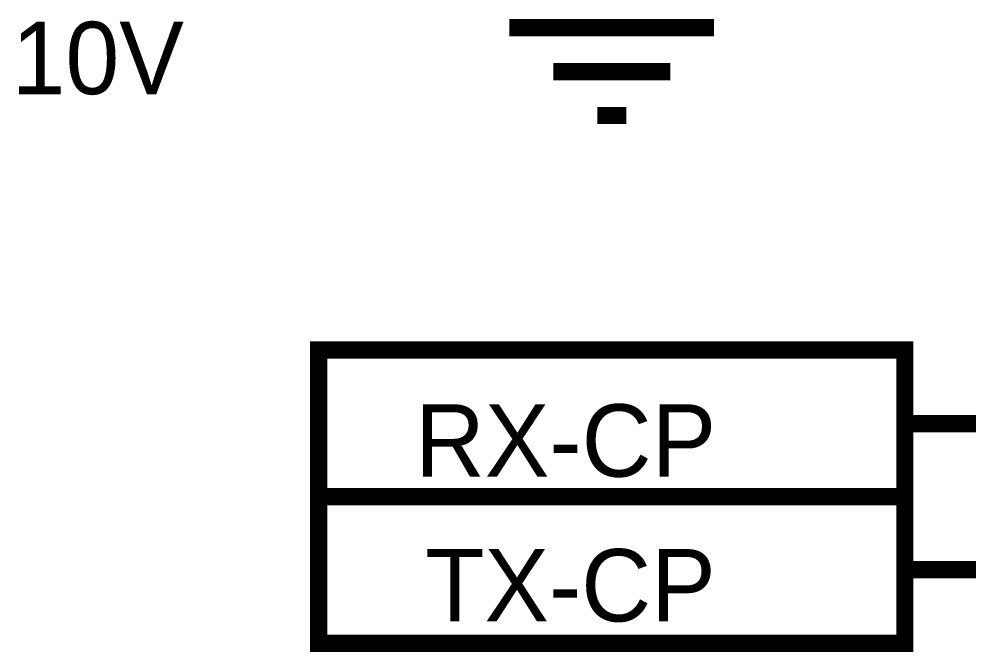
# Model space of a CAD drawing. Header units: inches. Extents: x 0 to 17, y 0 to 11.7.
# Drawn here: x 1.247 to 1.894, y 4.044 to 4.476 of the extents above; entities that cross this region are included whole.
import ezdxf

# ---------------------------------------------------------------- set-up
doc = ezdxf.new("R2010")
doc.units = ezdxf.units.IN
doc.header["$MEASUREMENT"] = 0
doc.layers.add('Sheet', color=255, linetype='Continuous')

msp = doc.modelspace()

# ---------------------------------------------------------------- linework, layer by layer
at = {"layer": 'Sheet'}
for points in [[(1.58125, 4.46994, 0.0118, 0.0118, 0), (1.72103, 4.46994, 0.0118, 0.0118, 0)], [(1.61123, 4.43995, 0.0118, 0.0118, 0), (1.69105, 4.43995, 0.0118, 0.0118, 0)], [(1.64122, 4.40996, 0.0118, 0.0118, 0), (1.66106, 4.40996, 0.0118, 0.0118, 0)], [(1.85111, 4.19958, 0.0118, 0.0118, 0), (2.85075, 4.19958, 0.0118, 0.0118, 0)], [(1.85111, 4.09991, 0.0118, 0.0118, 0), (2.85075, 4.09991, 0.0118, 0.0118, 0)]]:
    msp.add_lwpolyline(points, format="xyseb", dxfattribs=at)
for points in [[(1.45117, 4.14974, 0.0118, 0.0118, 0), (1.45117, 4.24986, 0.0118, 0.0118, 0), (1.85111, 4.24986, 0.0118, 0.0118, 0), (1.85111, 4.14974, 0.0118, 0.0118, 0), (1.45117, 4.14974, 0.0118, 0.0118, 0)], [(1.45117, 4.24986, 0.0039, 0.0039, 0), (1.45117, 4.14974, 0.0039, 0.0039, 0), (1.85111, 4.14974, 0.0039, 0.0039, 0), (1.85111, 4.24986, 0.0039, 0.0039, 0), (1.45117, 4.24986, 0.0039, 0.0039, 0), (1.45117, 4.24986, 0.0039, 0.0039, 0)], [(1.45117, 4.04963, 0.0118, 0.0118, 0), (1.45117, 4.14974, 0.0118, 0.0118, 0), (1.85111, 4.14974, 0.0118, 0.0118, 0), (1.85111, 4.04963, 0.0118, 0.0118, 0), (1.45117, 4.04963, 0.0118, 0.0118, 0)], [(1.45117, 4.14974, 0.0039, 0.0039, 0), (1.45117, 4.04963, 0.0039, 0.0039, 0), (1.85111, 4.04963, 0.0039, 0.0039, 0), (1.85111, 4.14974, 0.0039, 0.0039, 0), (1.45117, 4.14974, 0.0039, 0.0039, 0), (1.45117, 4.14974, 0.0039, 0.0039, 0)]]:
    msp.add_lwpolyline(points, format="xyseb", close=True, dxfattribs=at)

# ---------------------------------------------------------------- texts
for s, p in [('10V', (1.24172, 4.42451)), ('RX-CP', (1.51687, 4.16342)), ('TX-CP', (1.52393, 4.06462))]:
    msp.add_text(s, height=0.049396, dxfattribs=at).set_placement(p)

doc.saveas('drawing.dxf')
